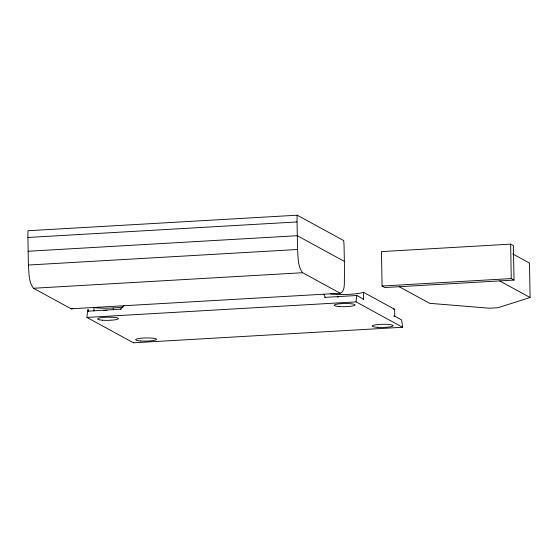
<?xml version="1.0" encoding="UTF-8"?>
<svg xmlns="http://www.w3.org/2000/svg" width="558" height="558" viewBox="0 0 558 558"><rect width="100%" height="100%" fill="white"/><g stroke="black" fill="none" stroke-linecap="round" stroke-linejoin="round"><path stroke-width="0.84" d="M88.262 311.162L120.486 309.153L124.141 305.519M72.798 308.288L71.947 308.916L71.096 308.79L33.459 288.256C28.479 281.881 29.093 272.743 28.395 265.029L27.914 237.478A23.806 6.047 86.7 0 1 28.06 230.74L297.205 215.2L343.707 240.575A23.806 6.047 86.7 0 1 344.098 247.606L344.579 275.157C343.763 280.242 345.995 291.171 340.234 293.25L302.603 272.716C297.623 266.34 298.23 257.203 297.533 249.489L297.051 221.938A23.806 6.047 86.7 0 1 297.205 215.2M88.645 311.008L88.059 309.669A21.364 5.434 86.7 0 0 86.929 317.439L133.432 342.8L402.569 327.26A21.79 5.538 86.7 0 0 401.523 319.86L394.75 316.17A20.904 3.16 -1 0 0 393.746 316.086M512.76 253.946L529.5 263.083L530.1 297.519L497.889 307.73L489.512 308.211L429.632 303.322L399.193 286.714M27.914 237.478L297.051 221.938M28.151 251.253L297.295 235.713L344.335 261.381M28.395 265.029L297.533 249.489M510.647 244.139L381.47 251.595L382.07 286.031L384.839 287.544L514.016 280.081L513.409 245.646L510.647 244.139L511.247 278.575L514.016 280.081M33.459 288.256L302.603 272.716M382.07 286.031L511.247 278.575M71.096 308.79L340.234 293.25M324.596 297.602A20.904 3.16 -1 0 1 325.209 297.337L356.876 295.51L363.607 299.179L363.488 292.294A20.904 3.16 -1 0 1 330.245 293.899M86.922 317.425L356.067 301.885L402.569 327.26M499.661 280.911L530.1 297.519M363.488 292.294L394.632 309.285L394.75 316.17M325.209 297.337L323.884 294.303M113.239 307.974L113.274 310.122M94.002 311.057L93.939 307.611A20.904 3.16 -1 0 0 123.248 306.879M88.059 309.669L88.08 310.946M133.362 342.207A21.406 5.441 86.7 0 1 133.425 342.807M356.067 301.892A21.79 5.538 86.7 0 1 356.869 295.496M393.376 309.181A20.904 3.16 -1 0 1 394.632 309.285M120.486 309.153A20.904 3.16 -1 0 1 121.212 309.23M103.39 310.527A10.456 1.583 -1 0 1 107.059 310.318M363.607 299.179A20.904 3.16 -1 0 1 363.077 299.353M337.478 297.17A10.456 1.583 -1 0 1 338.288 297.051M377.306 327.302A10.456 1.583 -1 0 0 393.125 325.698A10.456 1.583 -1 0 0 377.599 324.561A10.456 1.583 -1 0 0 377.306 327.302M339.278 306.551A10.456 1.583 -1 0 0 355.097 304.947A10.456 1.583 -1 0 0 339.564 303.81A10.456 1.583 -1 0 0 339.278 306.551M140.679 340.966A10.456 1.583 -1 0 0 156.498 339.362A10.456 1.583 -1 0 0 140.965 338.225A10.456 1.583 -1 0 0 140.679 340.966M102.644 320.215A10.456 1.583 -1 0 0 118.463 318.611A10.456 1.583 -1 0 0 102.937 317.474A10.456 1.583 -1 0 0 102.644 320.215"/></g></svg>
